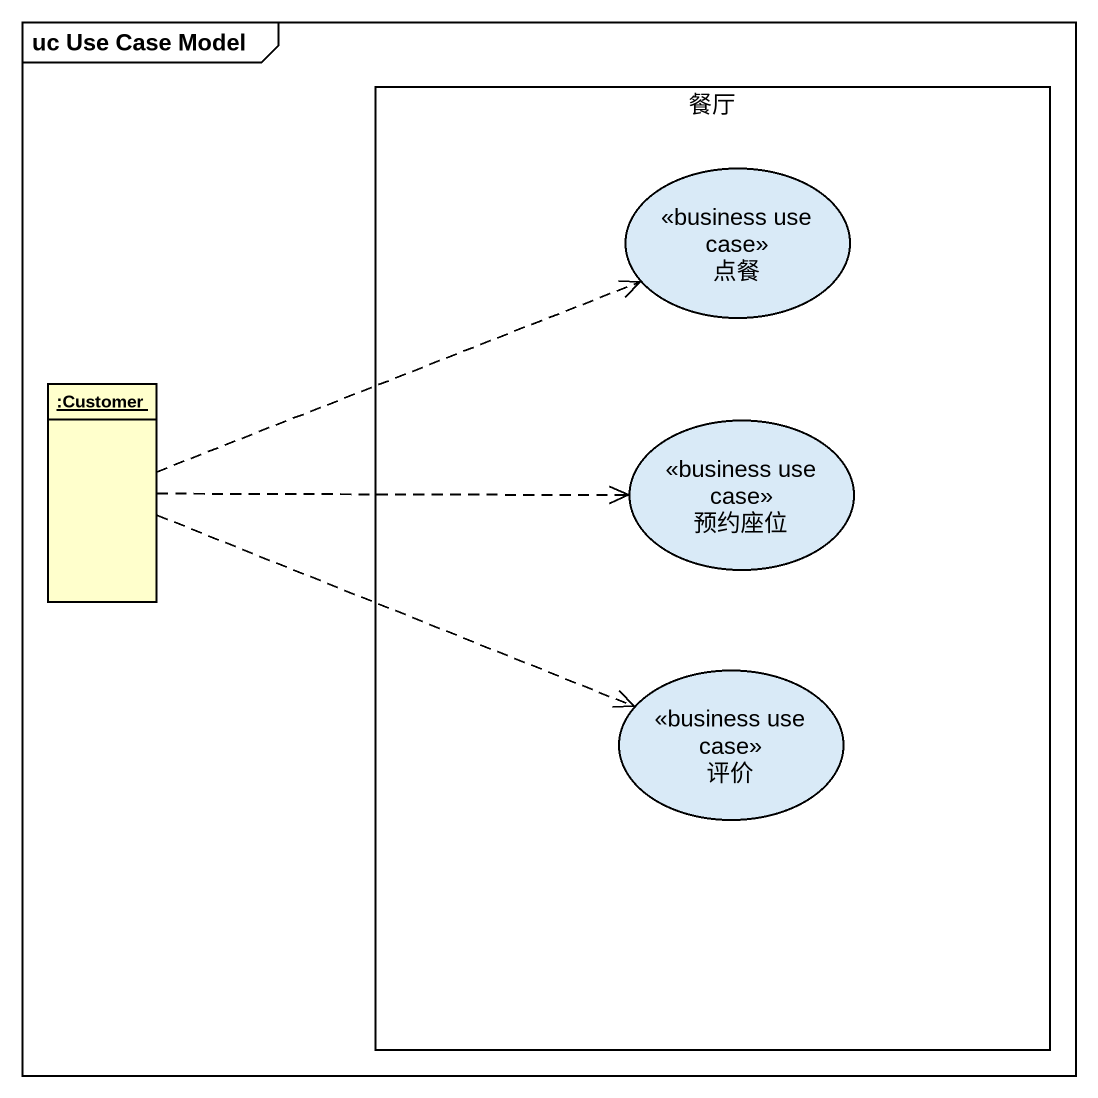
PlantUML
@startuml
mainframe uc Use Case Model
allowmixing
hide circle
hide empty members
rectangle 餐厅 {
  usecase 点餐 <<business use case>>
  usecase 预约座位 <<business use case>>
  usecase 评价 <<business use case>>
}
object ":Customer" as Customer
Customer .right.> 点餐
Customer .right.> 预约座位
Customer .right.> 评价
@enduml
